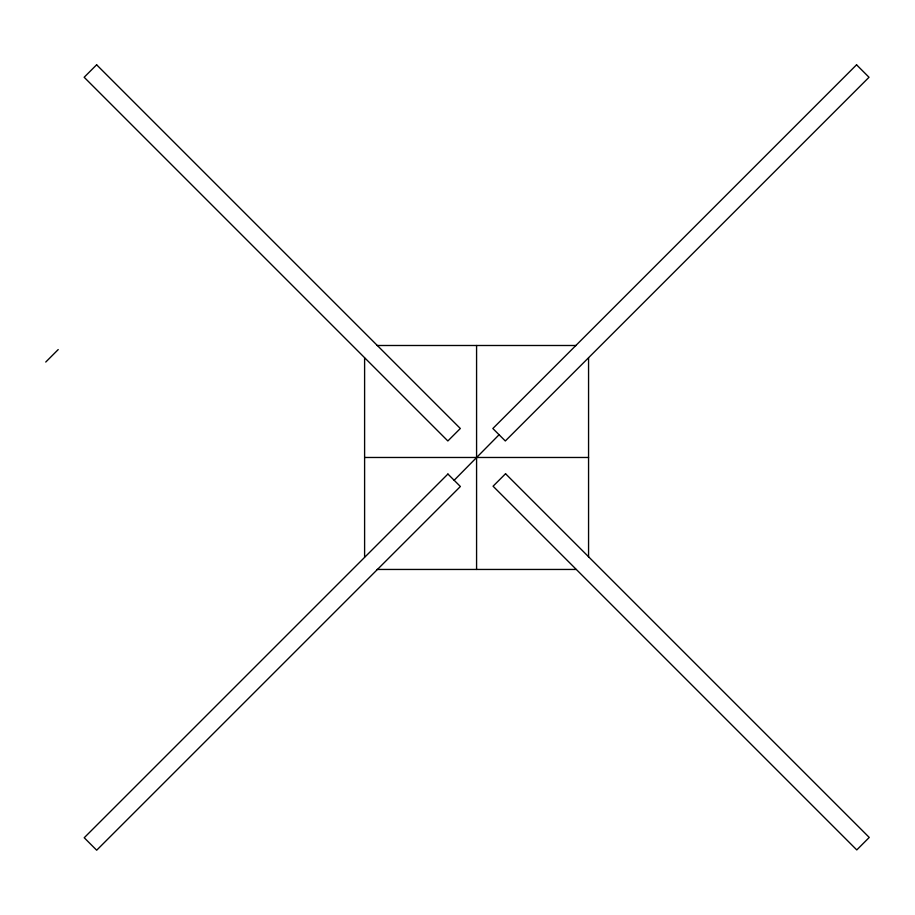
<?xml version="1.0" encoding="UTF-8"?>
<svg xmlns="http://www.w3.org/2000/svg" width="915" height="915" viewBox="0 0 915 915"><rect width="100%" height="100%" fill="white"/><g stroke="black" fill="none" stroke-linecap="round" stroke-linejoin="round"><path stroke-width="1.37" d="M454.149 480.272L499.087 434.739M45.75 362.043L58.217 349.564M377.072 345.493L576.095 345.493M364.605 457.477L588.562 457.477M377.072 569.45L576.095 569.45M588.562 357.959L588.562 556.983M476.578 345.493L476.578 569.45M364.605 357.959L364.605 556.983M96.624 64.793L84.157 77.26L447.858 440.961L460.325 428.495L96.624 64.793M856.554 64.805L492.842 428.506L505.32 440.973L869.021 77.272L856.554 64.805M447.915 474.039L84.214 837.74L96.681 850.207L460.382 486.506L447.915 474.039M505.549 473.741L493.071 486.208L856.783 849.921L869.25 837.442L505.549 473.741"/></g></svg>
